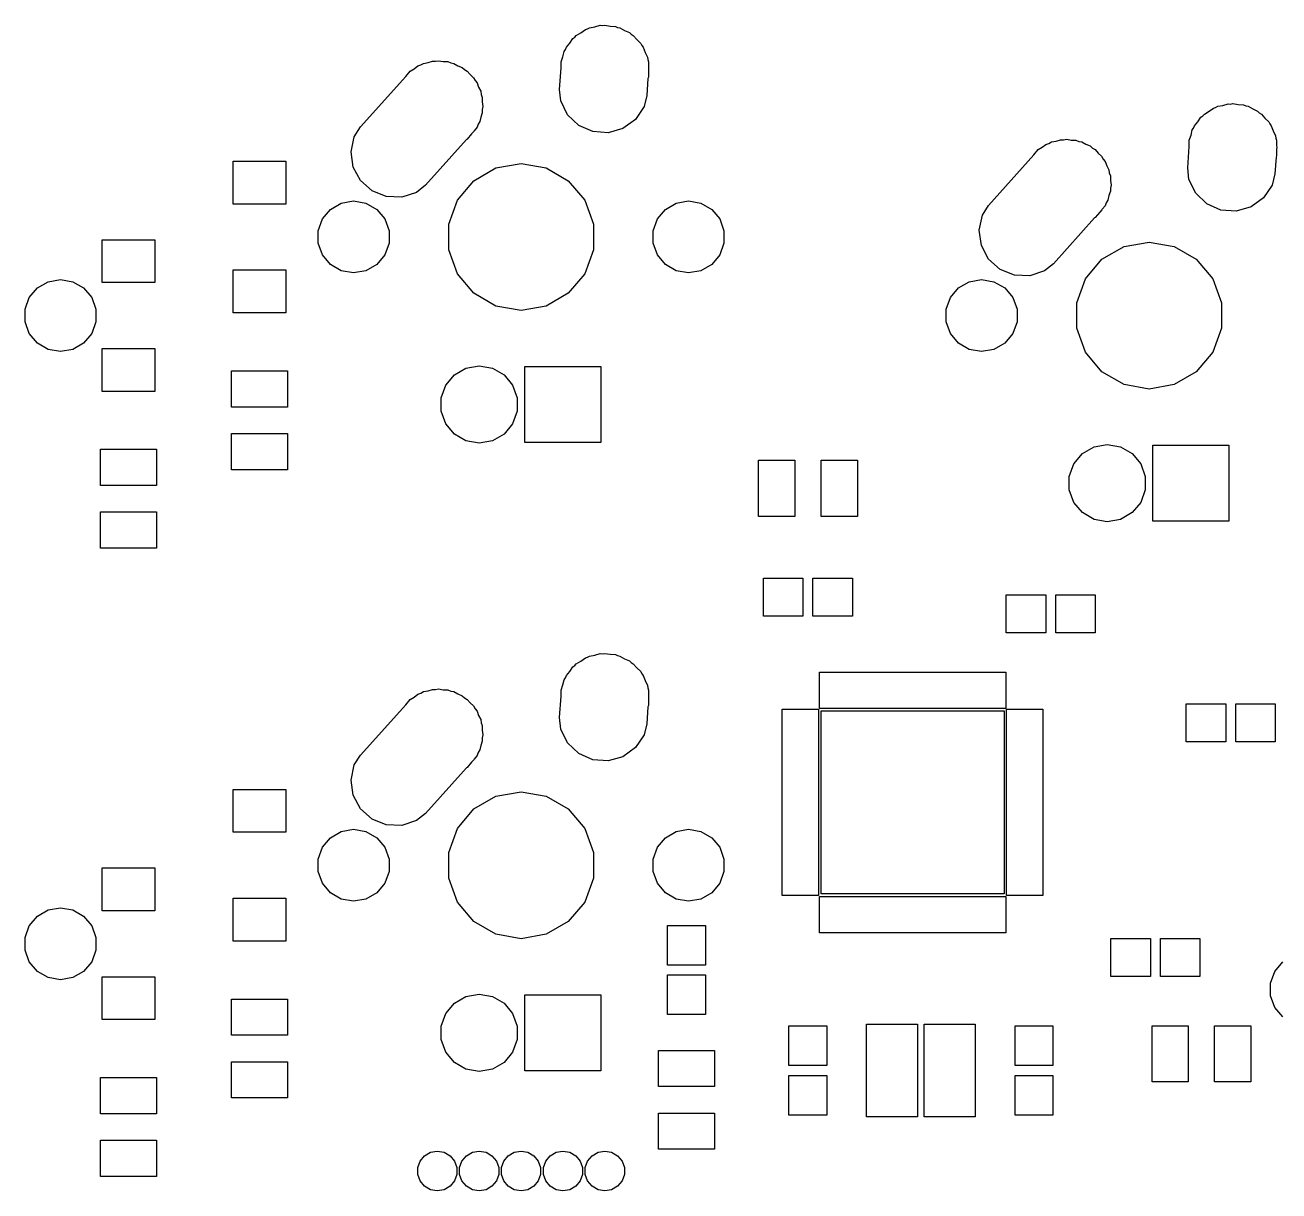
# Model space of a CAD drawing. Extents: x 31 to 333, y -143 to -29.
# Drawn here: x 100.84 to 138.87, y -124.17 to -88.82 of the extents above; entities that cross this region are included whole.
import ezdxf

# ---------------------------------------------------------------- set-up
doc = ezdxf.new("R2010")
doc.units = 0
doc.header["$MEASUREMENT"] = 0
doc.layers.add('BLACK', color=7, linetype='CONTINUOUS')

msp = doc.modelspace()

# ---------------------------------------------------------------- linework, layer by layer
at = {"layer": 'BLACK', "linetype": 'CONTINUOUS'}
for p, q in [((117.704, -89.0576), (117.837, -88.9613)), ((117.837, -88.9613), (117.905, -88.9415)), ((117.905, -88.9415), (117.967, -88.9057)), ((117.967, -88.9057), (118.128, -88.8773)), ((118.128, -88.8773), (118.286, -88.8321)), ((118.286, -88.8321), (118.357, -88.837)), ((118.357, -88.837), (118.427, -88.8246)), ((118.427, -88.8246), (118.589, -88.853)), ((118.589, -88.853), (118.752, -88.8642)), ((118.752, -88.8642), (118.817, -88.8933)), ((118.817, -88.8933), (118.888, -88.9057)), ((118.888, -88.9057), (119.029, -88.9875)), ((119.029, -88.9875), (119.179, -89.0539)), ((117.262, -89.4973), (117.367, -89.372)), ((117.367, -89.372), (117.459, -89.2363)), ((117.459, -89.2363), (117.517, -89.1942)), ((117.517, -89.1942), (117.563, -89.1393)), ((117.563, -89.1393), (117.704, -89.0576)), ((119.179, -89.0539), (119.23, -89.1035)), ((119.23, -89.1035), (119.292, -89.1393)), ((119.292, -89.1393), (119.397, -89.2646)), ((119.397, -89.2646), (119.515, -89.3781)), ((117.158, -89.7827), (117.198, -89.6239)), ((117.198, -89.6239), (117.238, -89.5645)), ((117.238, -89.5645), (117.262, -89.4973)), ((119.515, -89.3781), (119.547, -89.4424)), ((119.547, -89.4424), (119.593, -89.4973)), ((119.593, -89.4973), (119.649, -89.651)), ((119.649, -89.651), (119.72, -89.7979)), ((112.644, -90.1494), (112.754, -90.0631)), ((112.754, -90.0631), (112.845, -90.0335)), ((112.845, -90.0335), (112.927, -89.9857)), ((112.927, -89.9857), (113.065, -89.9614)), ((113.065, -89.9614), (113.198, -89.918)), ((113.198, -89.918), (113.293, -89.9211)), ((113.293, -89.9211), (113.387, -89.9046)), ((113.387, -89.9046), (113.525, -89.9288)), ((113.525, -89.9288), (113.665, -89.9335)), ((113.665, -89.9335), (113.754, -89.9691)), ((113.754, -89.9691), (113.848, -89.9857)), ((113.848, -89.9857), (113.969, -90.0556)), ((113.969, -90.0556), (114.098, -90.1078)), ((114.098, -90.1078), (114.17, -90.1716)), ((117.058, -90.7745), (117.102, -90.1244)), ((117.102, -89.9364), (117.158, -89.7827)), ((117.102, -90.1244), (117.102, -89.9364)), ((119.72, -89.7979), (119.728, -89.8691)), ((119.728, -89.8691), (119.752, -89.9364)), ((119.752, -89.9364), (119.752, -90.0999)), ((119.752, -90.0999), (119.757, -90.1455)), ((111.014, -91.9114), (112.387, -90.3815)), ((112.387, -90.3815), (112.523, -90.2193)), ((112.523, -90.2193), (112.644, -90.1494)), ((114.17, -90.1716), (114.252, -90.2193)), ((114.252, -90.2193), (114.342, -90.3264)), ((114.342, -90.3264), (114.446, -90.4198)), ((114.446, -90.4198), (114.491, -90.5041)), ((114.491, -90.5041), (114.553, -90.5773)), ((119.737, -90.4476), (119.701, -90.9568)), ((119.752, -90.4036), (119.737, -90.4476)), ((119.757, -90.1455), (119.752, -90.2156)), ((119.752, -90.2156), (119.752, -90.4036)), ((114.553, -90.5773), (114.601, -90.7087)), ((114.601, -90.7087), (114.666, -90.832)), ((114.666, -90.832), (114.68, -90.9266)), ((117.095, -91.1221), (117.058, -90.7745)), ((114.68, -90.9266), (114.712, -91.0164)), ((114.712, -91.0164), (114.712, -91.1562)), ((114.712, -91.1562), (114.732, -91.2946)), ((117.3, -91.5419), (117.095, -91.1221)), ((119.701, -90.9568), (119.617, -91.2961)), ((137.017, -91.2869), (137.178, -91.2585)), ((137.178, -91.2585), (137.336, -91.2133)), ((137.336, -91.2133), (137.407, -91.2182)), ((137.407, -91.2182), (137.477, -91.2058)), ((137.477, -91.2058), (137.639, -91.2342)), ((137.639, -91.2342), (137.802, -91.2455)), ((137.802, -91.2455), (137.867, -91.2745)), ((137.867, -91.2745), (137.938, -91.2869)), ((114.665, -91.615), (114.636, -91.7518)), ((114.712, -91.4836), (114.665, -91.615)), ((114.732, -91.2946), (114.712, -91.3881)), ((114.712, -91.3881), (114.712, -91.4836)), ((117.636, -91.8661), (117.3, -91.5419)), ((119.617, -91.2961), (119.356, -91.6837)), ((136.417, -91.7532), (136.509, -91.6176)), ((136.509, -91.6176), (136.567, -91.5754)), ((136.567, -91.5754), (136.613, -91.5206)), ((136.613, -91.5206), (136.754, -91.4388)), ((136.754, -91.4388), (136.887, -91.3425)), ((136.887, -91.3425), (136.955, -91.3227)), ((136.955, -91.3227), (137.017, -91.2869)), ((137.938, -91.2869), (138.079, -91.3687)), ((138.079, -91.3687), (138.229, -91.4351)), ((138.229, -91.4351), (138.28, -91.4848)), ((138.28, -91.4848), (138.342, -91.5206)), ((138.342, -91.5206), (138.447, -91.6459)), ((138.447, -91.6459), (138.565, -91.7594)), ((110.829, -92.2082), (111.014, -91.9114)), ((114.463, -92.0298), (114.451, -92.0486)), ((114.553, -91.9227), (114.463, -92.0298)), ((114.585, -91.833), (114.553, -91.9227)), ((114.636, -91.7518), (114.585, -91.833)), ((118.063, -92.0558), (117.636, -91.8661)), ((118.978, -91.9587), (118.529, -92.0879)), ((119.356, -91.6837), (118.978, -91.9587)), ((136.208, -92.1639), (136.248, -92.0052)), ((136.248, -92.0052), (136.288, -91.9458)), ((136.288, -91.9458), (136.312, -91.8785)), ((136.312, -91.8785), (136.417, -91.7532)), ((138.565, -91.7594), (138.597, -91.8237)), ((138.597, -91.8237), (138.643, -91.8785)), ((138.643, -91.8785), (138.699, -92.0322)), ((138.699, -92.0322), (138.77, -92.1792)), ((110.733, -92.6654), (110.829, -92.2082)), ((114.233, -92.292), (112.986, -93.6812)), ((114.252, -92.2807), (114.233, -92.292)), ((114.388, -92.1186), (114.252, -92.2807)), ((114.451, -92.0486), (114.388, -92.1186)), ((118.529, -92.0879), (118.063, -92.0558)), ((131.804, -92.4444), (131.895, -92.4147)), ((131.895, -92.4147), (131.977, -92.367)), ((131.977, -92.367), (132.115, -92.3427)), ((132.115, -92.3427), (132.248, -92.2992)), ((132.248, -92.2992), (132.343, -92.3024)), ((132.343, -92.3024), (132.438, -92.2858)), ((132.438, -92.2858), (132.575, -92.3101)), ((132.575, -92.3101), (132.715, -92.3147)), ((132.715, -92.3147), (132.804, -92.3504)), ((132.804, -92.3504), (132.898, -92.367)), ((132.898, -92.367), (133.019, -92.4369)), ((136.153, -92.3176), (136.208, -92.1639)), ((136.153, -92.5056), (136.153, -92.3176)), ((138.77, -92.1792), (138.778, -92.2503)), ((138.778, -92.2503), (138.802, -92.3176)), ((138.802, -92.3176), (138.802, -92.4812)), ((110.799, -93.128), (110.733, -92.6654)), ((130.064, -94.2926), (131.437, -92.7627)), ((131.437, -92.7627), (131.573, -92.6006)), ((131.573, -92.6006), (131.694, -92.5307)), ((131.694, -92.5307), (131.804, -92.4444)), ((133.019, -92.4369), (133.148, -92.489)), ((133.148, -92.489), (133.22, -92.5528)), ((133.22, -92.5528), (133.302, -92.6006)), ((133.302, -92.6006), (133.392, -92.7077)), ((133.392, -92.7077), (133.496, -92.8011)), ((136.108, -93.1557), (136.153, -92.5056)), ((138.802, -92.7849), (138.787, -92.8288)), ((138.802, -92.4812), (138.807, -92.5268)), ((138.807, -92.5268), (138.802, -92.5969)), ((138.802, -92.5969), (138.802, -92.7849)), ((107.15, -94.25), (107.15, -92.95)), ((107.15, -92.95), (108.75, -92.95)), ((108.75, -92.95), (108.75, -94.25)), ((111.019, -93.5402), (110.799, -93.128)), ((114.456, -93.5434), (115.126, -93.1566)), ((115.126, -93.1566), (115.887, -93.0223)), ((115.887, -93.0223), (116.649, -93.1566)), ((116.649, -93.1566), (117.319, -93.5434)), ((133.496, -92.8011), (133.541, -92.8854)), ((133.541, -92.8854), (133.603, -92.9585)), ((133.603, -92.9585), (133.651, -93.0899)), ((133.651, -93.0899), (133.716, -93.2133)), ((136.145, -93.5033), (136.108, -93.1557)), ((138.787, -92.8288), (138.751, -93.3381)), ((111.367, -93.8522), (111.019, -93.5402)), ((113.958, -94.1361), (114.456, -93.5434)), ((117.319, -93.5434), (117.817, -94.1361)), ((133.716, -93.2133), (133.73, -93.3078)), ((133.73, -93.3078), (133.762, -93.3976)), ((133.762, -93.3976), (133.762, -93.5374)), ((133.762, -93.5374), (133.782, -93.6759)), ((136.35, -93.9231), (136.145, -93.5033)), ((138.751, -93.3381), (138.667, -93.6773)), ((111.8, -94.0265), (111.367, -93.8522)), ((112.711, -93.8969), (112.267, -94.042)), ((112.986, -93.6812), (112.711, -93.8969)), ((133.762, -93.8649), (133.715, -93.9963)), ((133.782, -93.6759), (133.762, -93.7694)), ((133.762, -93.7694), (133.762, -93.8649)), ((136.686, -94.2474), (136.35, -93.9231)), ((138.667, -93.6773), (138.406, -94.0649)), ((108.75, -94.25), (107.15, -94.25)), ((110.106, -94.4138), (110.434, -94.2242)), ((110.434, -94.2242), (110.807, -94.1584)), ((110.807, -94.1584), (111.181, -94.2242)), ((111.181, -94.2242), (111.509, -94.4138)), ((112.267, -94.042), (111.8, -94.0265)), ((113.694, -94.8632), (113.958, -94.1361)), ((117.817, -94.1361), (118.081, -94.8632)), ((120.266, -94.4138), (120.594, -94.2242)), ((120.594, -94.2242), (120.968, -94.1584)), ((120.968, -94.1584), (121.341, -94.2242)), ((121.341, -94.2242), (121.669, -94.4138)), ((129.879, -94.5894), (130.064, -94.2926)), ((133.603, -94.304), (133.513, -94.4111)), ((133.635, -94.2142), (133.603, -94.304)), ((133.686, -94.1331), (133.635, -94.2142)), ((133.715, -93.9963), (133.686, -94.1331)), ((137.113, -94.437), (136.686, -94.2474)), ((138.406, -94.0649), (138.028, -94.34)), ((109.862, -94.7042), (110.106, -94.4138)), ((111.509, -94.4138), (111.753, -94.7042)), ((120.022, -94.7042), (120.266, -94.4138)), ((121.669, -94.4138), (121.913, -94.7042)), ((129.783, -95.0466), (129.879, -94.5894)), ((133.283, -94.6732), (132.036, -96.0624)), ((133.302, -94.6619), (133.283, -94.6732)), ((133.438, -94.4998), (133.302, -94.6619)), ((133.501, -94.4299), (133.438, -94.4998)), ((133.513, -94.4111), (133.501, -94.4299)), ((137.579, -94.4692), (137.113, -94.437)), ((138.028, -94.34), (137.579, -94.4692)), ((109.733, -95.0604), (109.862, -94.7042)), ((109.733, -95.4396), (109.733, -95.0604)), ((111.753, -94.7042), (111.882, -95.0604)), ((111.882, -95.0604), (111.882, -95.4396)), ((113.694, -95.6368), (113.694, -94.8632)), ((118.081, -94.8632), (118.081, -95.6368)), ((119.892, -95.0604), (120.022, -94.7042)), ((119.892, -95.4396), (119.892, -95.0604)), ((121.913, -94.7042), (122.042, -95.0604)), ((122.042, -95.0604), (122.042, -95.4396)), ((129.849, -95.5092), (129.783, -95.0466)), ((103.181, -96.6312), (103.181, -95.3312)), ((103.181, -95.3312), (104.781, -95.3312)), ((104.781, -95.3312), (104.781, -96.6312)), ((109.862, -95.7958), (109.733, -95.4396)), ((111.882, -95.4396), (111.753, -95.7958)), ((120.022, -95.7958), (119.892, -95.4396)), ((122.042, -95.4396), (121.913, -95.7958)), ((134.176, -95.5379), (134.938, -95.4035)), ((134.938, -95.4035), (135.699, -95.5379)), ((110.106, -96.0862), (109.862, -95.7958)), ((111.753, -95.7958), (111.509, -96.0862)), ((113.958, -96.3639), (113.694, -95.6368)), ((118.081, -95.6368), (117.817, -96.3639)), ((120.266, -96.0862), (120.022, -95.7958)), ((121.913, -95.7958), (121.669, -96.0862)), ((130.069, -95.9214), (129.849, -95.5092)), ((133.506, -95.9247), (134.176, -95.5379)), ((135.699, -95.5379), (136.369, -95.9247)), ((110.434, -96.2758), (110.106, -96.0862)), ((111.509, -96.0862), (111.181, -96.2758)), ((120.594, -96.2758), (120.266, -96.0862)), ((121.669, -96.0862), (121.341, -96.2758)), ((130.417, -96.2335), (130.069, -95.9214)), ((132.036, -96.0624), (131.761, -96.2781)), ((133.008, -96.5174), (133.506, -95.9247)), ((136.369, -95.9247), (136.867, -96.5174)), ((101.544, -96.6055), (101.917, -96.5397)), ((101.917, -96.5397), (102.291, -96.6055)), ((107.15, -97.55), (107.15, -96.25)), ((107.15, -96.25), (108.75, -96.25)), ((108.75, -96.25), (108.75, -97.55)), ((110.807, -96.3416), (110.434, -96.2758)), ((111.181, -96.2758), (110.807, -96.3416)), ((114.456, -96.9566), (113.958, -96.3639)), ((117.817, -96.3639), (117.319, -96.9566)), ((120.968, -96.3416), (120.594, -96.2758)), ((121.341, -96.2758), (120.968, -96.3416)), ((129.484, -96.6055), (129.857, -96.5397)), ((129.857, -96.5397), (130.231, -96.6055)), ((130.85, -96.4078), (130.417, -96.2335)), ((131.317, -96.4233), (130.85, -96.4078)), ((131.761, -96.2781), (131.317, -96.4233)), ((132.744, -97.2444), (133.008, -96.5174)), ((136.867, -96.5174), (137.131, -97.2444)), ((100.972, -97.0855), (101.216, -96.795)), ((101.216, -96.795), (101.544, -96.6055)), ((102.291, -96.6055), (102.619, -96.795)), ((102.619, -96.795), (102.863, -97.0855)), ((104.781, -96.6312), (103.181, -96.6312)), ((115.126, -97.3434), (114.456, -96.9566)), ((117.319, -96.9566), (116.649, -97.3434)), ((128.912, -97.0855), (129.156, -96.795)), ((129.156, -96.795), (129.484, -96.6055)), ((130.231, -96.6055), (130.559, -96.795)), ((130.559, -96.795), (130.803, -97.0855)), ((100.843, -97.4417), (100.972, -97.0855)), ((102.863, -97.0855), (102.992, -97.4417)), ((115.887, -97.4777), (115.126, -97.3434)), ((116.649, -97.3434), (115.887, -97.4777)), ((128.782, -97.4417), (128.912, -97.0855)), ((130.803, -97.0855), (130.933, -97.4417)), ((132.744, -98.0181), (132.744, -97.2444)), ((137.131, -97.2444), (137.131, -98.0181)), ((100.843, -97.8208), (100.843, -97.4417)), ((102.992, -97.4417), (102.992, -97.8208)), ((108.75, -97.55), (107.15, -97.55)), ((128.782, -97.8208), (128.782, -97.4417)), ((130.933, -97.4417), (130.933, -97.8208)), ((100.972, -98.177), (100.843, -97.8208)), ((102.992, -97.8208), (102.863, -98.177)), ((128.912, -98.177), (128.782, -97.8208)), ((130.933, -97.8208), (130.803, -98.177)), ((133.008, -98.7451), (132.744, -98.0181)), ((137.131, -98.0181), (136.867, -98.7451)), ((101.216, -98.4675), (100.972, -98.177)), ((101.544, -98.657), (101.216, -98.4675)), ((102.619, -98.4675), (102.291, -98.657)), ((102.863, -98.177), (102.619, -98.4675)), ((129.156, -98.4675), (128.912, -98.177)), ((129.484, -98.657), (129.156, -98.4675)), ((130.559, -98.4675), (130.231, -98.657)), ((130.803, -98.177), (130.559, -98.4675)), ((101.917, -98.7228), (101.544, -98.657)), ((102.291, -98.657), (101.917, -98.7228)), ((103.181, -99.9312), (103.181, -98.6312)), ((103.181, -98.6312), (104.781, -98.6312)), ((104.781, -98.6312), (104.781, -99.9312)), ((129.857, -98.7228), (129.484, -98.657)), ((130.231, -98.657), (129.857, -98.7228)), ((133.506, -99.3378), (133.008, -98.7451)), ((136.867, -98.7451), (136.369, -99.3378)), ((113.865, -99.4335), (114.217, -99.2303)), ((114.217, -99.2303), (114.617, -99.1597)), ((114.617, -99.1597), (115.018, -99.2303)), ((115.018, -99.2303), (115.37, -99.4335)), ((116.005, -101.483), (116.005, -99.1775)), ((116.005, -99.1775), (118.31, -99.1775)), ((118.31, -99.1775), (118.31, -101.483)), ((107.1, -100.406), (107.1, -99.3062)), ((107.1, -99.3062), (108.8, -99.3062)), ((108.8, -99.3062), (108.8, -100.406)), ((113.604, -99.7449), (113.865, -99.4335)), ((115.37, -99.4335), (115.631, -99.7449)), ((134.176, -99.7246), (133.506, -99.3378)), ((136.369, -99.3378), (135.699, -99.7246)), ((104.781, -99.9312), (103.181, -99.9312)), ((113.465, -100.127), (113.604, -99.7449)), ((115.631, -99.7449), (115.77, -100.127)), ((134.938, -99.859), (134.176, -99.7246)), ((135.699, -99.7246), (134.938, -99.859)), ((113.465, -100.533), (113.465, -100.127)), ((115.77, -100.127), (115.77, -100.533)), ((108.8, -100.406), (107.1, -100.406)), ((113.604, -100.915), (113.465, -100.533)), ((115.77, -100.533), (115.631, -100.915)), ((113.865, -101.226), (113.604, -100.915)), ((115.631, -100.915), (115.37, -101.226)), ((107.1, -102.306), (107.1, -101.206)), ((107.1, -101.206), (108.8, -101.206)), ((108.8, -101.206), (108.8, -102.306)), ((114.217, -101.43), (113.865, -101.226)), ((114.617, -101.5), (114.217, -101.43)), ((115.018, -101.43), (114.617, -101.5)), ((115.37, -101.226), (115.018, -101.43)), ((118.31, -101.483), (116.005, -101.483)), ((133.267, -101.612), (133.667, -101.541)), ((133.667, -101.541), (134.068, -101.612)), ((103.131, -102.787), (103.131, -101.688)), ((103.131, -101.688), (104.831, -101.688)), ((104.831, -101.688), (104.831, -102.787)), ((132.654, -102.126), (132.915, -101.815)), ((132.915, -101.815), (133.267, -101.612)), ((134.068, -101.612), (134.42, -101.815)), ((134.42, -101.815), (134.681, -102.126)), ((135.055, -103.864), (135.055, -101.559)), ((135.055, -101.559), (137.36, -101.559)), ((137.36, -101.559), (137.36, -103.864)), ((123.087, -103.72), (123.087, -102.02)), ((123.087, -102.02), (124.187, -102.02)), ((124.187, -102.02), (124.187, -103.72)), ((124.987, -103.72), (124.987, -102.02)), ((124.987, -102.02), (126.087, -102.02)), ((126.087, -102.02), (126.087, -103.72)), ((132.515, -102.508), (132.654, -102.126)), ((134.681, -102.126), (134.82, -102.508)), ((108.8, -102.306), (107.1, -102.306)), ((132.515, -102.914), (132.515, -102.508)), ((134.82, -102.508), (134.82, -102.914)), ((104.831, -102.787), (103.131, -102.787)), ((132.654, -103.296), (132.515, -102.914)), ((134.82, -102.914), (134.681, -103.296)), ((132.915, -103.608), (132.654, -103.296)), ((134.681, -103.296), (134.42, -103.608)), ((103.131, -104.688), (103.131, -103.587)), ((103.131, -103.587), (104.831, -103.587)), ((104.831, -103.587), (104.831, -104.688)), ((124.187, -103.72), (123.087, -103.72)), ((126.087, -103.72), (124.987, -103.72)), ((133.267, -103.811), (132.915, -103.608)), ((133.667, -103.882), (133.267, -103.811)), ((134.068, -103.811), (133.667, -103.882)), ((134.42, -103.608), (134.068, -103.811)), ((137.36, -103.864), (135.055, -103.864)), ((104.831, -104.688), (103.131, -104.688)), ((123.237, -106.747), (123.237, -105.597)), ((123.237, -105.597), (124.437, -105.597)), ((124.437, -105.597), (124.437, -106.747)), ((124.737, -106.747), (124.737, -105.597)), ((124.737, -105.597), (125.937, -105.597)), ((125.937, -105.597), (125.937, -106.747)), ((130.603, -107.255), (130.603, -106.105)), ((130.603, -106.105), (131.803, -106.105)), ((131.803, -106.105), (131.803, -107.255)), ((132.103, -107.255), (132.103, -106.105)), ((132.103, -106.105), (133.303, -106.105)), ((133.303, -106.105), (133.303, -107.255)), ((124.437, -106.747), (123.237, -106.747)), ((125.937, -106.747), (124.737, -106.747)), ((131.803, -107.255), (130.603, -107.255)), ((133.303, -107.255), (132.103, -107.255)), ((117.837, -108.011), (117.905, -107.991)), ((117.905, -107.991), (117.967, -107.956)), ((117.967, -107.956), (118.128, -107.927)), ((118.128, -107.927), (118.286, -107.882)), ((118.286, -107.882), (118.357, -107.887)), ((118.357, -107.887), (118.427, -107.875)), ((118.427, -107.875), (118.589, -107.903)), ((118.589, -107.903), (118.752, -107.914)), ((118.752, -107.914), (118.817, -107.943)), ((118.817, -107.943), (118.888, -107.956)), ((118.888, -107.956), (119.029, -108.037)), ((117.367, -108.422), (117.459, -108.286)), ((117.459, -108.286), (117.517, -108.244)), ((117.517, -108.244), (117.563, -108.189)), ((117.563, -108.189), (117.704, -108.108)), ((117.704, -108.108), (117.837, -108.011)), ((119.029, -108.037), (119.179, -108.104)), ((119.179, -108.104), (119.23, -108.154)), ((119.23, -108.154), (119.292, -108.189)), ((119.292, -108.189), (119.397, -108.315)), ((119.397, -108.315), (119.515, -108.428)), ((117.158, -108.833), (117.198, -108.674)), ((117.198, -108.674), (117.238, -108.615)), ((117.238, -108.615), (117.262, -108.547)), ((117.262, -108.547), (117.367, -108.422)), ((119.515, -108.428), (119.547, -108.492)), ((119.547, -108.492), (119.593, -108.547)), ((119.593, -108.547), (119.649, -108.701)), ((119.649, -108.701), (119.72, -108.848)), ((124.937, -108.445), (130.587, -108.445)), ((124.937, -109.545), (124.937, -108.445)), ((130.587, -108.445), (130.587, -109.545)), ((112.644, -109.199), (112.754, -109.113)), ((112.754, -109.113), (112.845, -109.083)), ((112.845, -109.083), (112.927, -109.036)), ((112.927, -109.036), (113.065, -109.011)), ((113.065, -109.011), (113.198, -108.968)), ((113.198, -108.968), (113.293, -108.971)), ((113.293, -108.971), (113.387, -108.955)), ((113.387, -108.955), (113.525, -108.979)), ((113.525, -108.979), (113.665, -108.983)), ((113.665, -108.983), (113.754, -109.019)), ((113.754, -109.019), (113.848, -109.036)), ((113.848, -109.036), (113.969, -109.106)), ((113.969, -109.106), (114.098, -109.158)), ((117.102, -108.986), (117.158, -108.833)), ((117.102, -109.174), (117.102, -108.986)), ((119.72, -108.848), (119.728, -108.919)), ((119.728, -108.919), (119.752, -108.986)), ((119.752, -108.986), (119.752, -109.15)), ((119.752, -109.15), (119.757, -109.196)), ((111.014, -110.961), (112.387, -109.431)), ((112.387, -109.431), (112.523, -109.269)), ((112.523, -109.269), (112.644, -109.199)), ((114.098, -109.158), (114.17, -109.222)), ((114.17, -109.222), (114.252, -109.269)), ((114.252, -109.269), (114.342, -109.376)), ((114.342, -109.376), (114.446, -109.47)), ((114.446, -109.47), (114.491, -109.554)), ((117.058, -109.824), (117.102, -109.174)), ((119.737, -109.498), (119.701, -110.007)), ((119.752, -109.454), (119.737, -109.498)), ((119.757, -109.196), (119.752, -109.266)), ((119.752, -109.266), (119.752, -109.454)), ((136.064, -110.557), (136.064, -109.407)), ((136.064, -109.407), (137.264, -109.407)), ((137.264, -109.407), (137.264, -110.557)), ((137.564, -110.557), (137.564, -109.407)), ((137.564, -109.407), (138.764, -109.407)), ((138.764, -109.407), (138.764, -110.557)), ((114.491, -109.554), (114.553, -109.627)), ((114.553, -109.627), (114.601, -109.759)), ((114.601, -109.759), (114.666, -109.882)), ((114.666, -109.882), (114.68, -109.977)), ((117.095, -110.172), (117.058, -109.824)), ((123.812, -115.22), (123.812, -109.57)), ((123.812, -109.57), (124.912, -109.57)), ((124.912, -109.57), (124.912, -115.22)), ((130.587, -109.545), (124.937, -109.545)), ((124.987, -115.17), (124.987, -109.62)), ((124.987, -109.62), (130.537, -109.62)), ((130.537, -109.62), (130.537, -115.17)), ((130.612, -115.22), (130.612, -109.57)), ((130.612, -109.57), (131.712, -109.57)), ((131.712, -109.57), (131.712, -115.22)), ((114.68, -109.977), (114.712, -110.066)), ((114.712, -110.066), (114.712, -110.206)), ((114.712, -110.206), (114.732, -110.345)), ((117.3, -110.592), (117.095, -110.172)), ((119.701, -110.007), (119.617, -110.346)), ((114.665, -110.665), (114.636, -110.802)), ((114.712, -110.534), (114.665, -110.665)), ((114.732, -110.345), (114.712, -110.438)), ((114.712, -110.438), (114.712, -110.534)), ((117.636, -110.916), (117.3, -110.592)), ((119.617, -110.346), (119.356, -110.734)), ((137.264, -110.557), (136.064, -110.557)), ((138.764, -110.557), (137.564, -110.557)), ((110.829, -111.258), (111.014, -110.961)), ((114.553, -110.973), (114.463, -111.08)), ((114.585, -110.883), (114.553, -110.973)), ((114.636, -110.802), (114.585, -110.883)), ((118.063, -111.106), (117.636, -110.916)), ((118.978, -111.009), (118.529, -111.138)), ((119.356, -110.734), (118.978, -111.009)), ((110.733, -111.715), (110.829, -111.258)), ((114.233, -111.342), (112.986, -112.731)), ((114.252, -111.331), (114.233, -111.342)), ((114.388, -111.169), (114.252, -111.331)), ((114.451, -111.099), (114.388, -111.169)), ((114.463, -111.08), (114.451, -111.099)), ((118.529, -111.138), (118.063, -111.106)), ((110.799, -112.178), (110.733, -111.715)), ((107.15, -113.3), (107.15, -112)), ((107.15, -112), (108.75, -112)), ((108.75, -112), (108.75, -113.3)), ((111.019, -112.59), (110.799, -112.178)), ((115.126, -112.207), (115.887, -112.072)), ((115.887, -112.072), (116.649, -112.207)), ((114.456, -112.593), (115.126, -112.207)), ((116.649, -112.207), (117.319, -112.593)), ((111.367, -112.902), (111.019, -112.59)), ((111.8, -113.077), (111.367, -112.902)), ((112.711, -112.947), (112.267, -113.092)), ((112.986, -112.731), (112.711, -112.947)), ((113.958, -113.186), (114.456, -112.593)), ((117.319, -112.593), (117.817, -113.186)), ((108.75, -113.3), (107.15, -113.3)), ((110.106, -113.464), (110.434, -113.274)), ((110.434, -113.274), (110.807, -113.208)), ((110.807, -113.208), (111.181, -113.274)), ((111.181, -113.274), (111.509, -113.464)), ((112.267, -113.092), (111.8, -113.077)), ((113.694, -113.913), (113.958, -113.186)), ((117.817, -113.186), (118.081, -113.913)), ((120.266, -113.464), (120.594, -113.274)), ((120.594, -113.274), (120.968, -113.208)), ((120.968, -113.208), (121.341, -113.274)), ((121.341, -113.274), (121.669, -113.464)), ((109.862, -113.754), (110.106, -113.464)), ((111.509, -113.464), (111.753, -113.754)), ((120.022, -113.754), (120.266, -113.464)), ((121.669, -113.464), (121.913, -113.754)), ((109.733, -114.11), (109.862, -113.754)), ((111.753, -113.754), (111.882, -114.11)), ((113.694, -114.687), (113.694, -113.913)), ((118.081, -113.913), (118.081, -114.687)), ((119.892, -114.11), (120.022, -113.754)), ((121.913, -113.754), (122.042, -114.11)), ((103.181, -115.681), (103.181, -114.381)), ((103.181, -114.381), (104.781, -114.381)), ((104.781, -114.381), (104.781, -115.681)), ((109.733, -114.49), (109.733, -114.11)), ((111.882, -114.11), (111.882, -114.49)), ((119.892, -114.49), (119.892, -114.11)), ((122.042, -114.11), (122.042, -114.49)), ((109.862, -114.846), (109.733, -114.49)), ((110.106, -115.136), (109.862, -114.846)), ((111.753, -114.846), (111.509, -115.136)), ((111.882, -114.49), (111.753, -114.846)), ((113.958, -115.414), (113.694, -114.687)), ((118.081, -114.687), (117.817, -115.414)), ((120.022, -114.846), (119.892, -114.49)), ((120.266, -115.136), (120.022, -114.846)), ((121.913, -114.846), (121.669, -115.136)), ((122.042, -114.49), (121.913, -114.846)), ((110.434, -115.326), (110.106, -115.136)), ((111.509, -115.136), (111.181, -115.326)), ((120.594, -115.326), (120.266, -115.136)), ((121.669, -115.136), (121.341, -115.326)), ((124.912, -115.22), (123.812, -115.22)), ((130.537, -115.17), (124.987, -115.17)), ((131.712, -115.22), (130.612, -115.22)), ((101.544, -115.655), (101.917, -115.59)), ((101.917, -115.59), (102.291, -115.655)), ((107.15, -116.6), (107.15, -115.3)), ((107.15, -115.3), (108.75, -115.3)), ((108.75, -115.3), (108.75, -116.6)), ((110.807, -115.392), (110.434, -115.326)), ((111.181, -115.326), (110.807, -115.392)), ((114.456, -116.007), (113.958, -115.414)), ((117.817, -115.414), (117.319, -116.007)), ((120.968, -115.392), (120.594, -115.326)), ((121.341, -115.326), (120.968, -115.392)), ((124.937, -115.245), (130.587, -115.245)), ((124.937, -116.345), (124.937, -115.245)), ((130.587, -115.245), (130.587, -116.345)), ((100.972, -116.135), (101.216, -115.845)), ((101.216, -115.845), (101.544, -115.655)), ((102.291, -115.655), (102.619, -115.845)), ((102.619, -115.845), (102.863, -116.135)), ((104.781, -115.681), (103.181, -115.681)), ((100.843, -116.492), (100.972, -116.135)), ((102.863, -116.135), (102.992, -116.492)), ((115.126, -116.393), (114.456, -116.007)), ((117.319, -116.007), (116.649, -116.393)), ((120.329, -117.325), (120.329, -116.125)), ((120.329, -116.125), (121.479, -116.125)), ((121.479, -116.125), (121.479, -117.325)), ((130.587, -116.345), (124.937, -116.345)), ((100.843, -116.871), (100.843, -116.492)), ((102.992, -116.492), (102.992, -116.871)), ((108.75, -116.6), (107.15, -116.6)), ((115.887, -116.528), (115.126, -116.393)), ((116.649, -116.393), (115.887, -116.528)), ((133.778, -117.669), (133.778, -116.519)), ((133.778, -116.519), (134.978, -116.519)), ((134.978, -116.519), (134.978, -117.669)), ((135.278, -117.669), (135.278, -116.519)), ((135.278, -116.519), (136.478, -116.519)), ((136.478, -116.519), (136.478, -117.669)), ((100.972, -117.227), (100.843, -116.871)), ((102.992, -116.871), (102.863, -117.227)), ((101.216, -117.517), (100.972, -117.227)), ((101.544, -117.707), (101.216, -117.517)), ((102.619, -117.517), (102.291, -117.707)), ((102.863, -117.227), (102.619, -117.517)), ((121.479, -117.325), (120.329, -117.325)), ((138.749, -117.518), (138.993, -117.228)), ((101.917, -117.773), (101.544, -117.707)), ((102.291, -117.707), (101.917, -117.773)), ((103.181, -118.981), (103.181, -117.681)), ((103.181, -117.681), (104.781, -117.681)), ((104.781, -117.681), (104.781, -118.981)), ((120.329, -118.825), (120.329, -117.625)), ((120.329, -117.625), (121.479, -117.625)), ((121.479, -117.625), (121.479, -118.825)), ((134.978, -117.669), (133.778, -117.669)), ((136.478, -117.669), (135.278, -117.669)), ((138.62, -117.875), (138.749, -117.518)), ((138.62, -118.254), (138.62, -117.875)), ((114.217, -118.28), (114.617, -118.21)), ((114.617, -118.21), (115.018, -118.28)), ((116.005, -120.532), (116.005, -118.227)), ((116.005, -118.227), (118.31, -118.227)), ((118.31, -118.227), (118.31, -120.532)), ((138.749, -118.61), (138.62, -118.254)), ((107.1, -119.456), (107.1, -118.356)), ((107.1, -118.356), (108.8, -118.356)), ((108.8, -118.356), (108.8, -119.456)), ((113.604, -118.795), (113.865, -118.484)), ((113.865, -118.484), (114.217, -118.28)), ((115.018, -118.28), (115.37, -118.484)), ((115.37, -118.484), (115.631, -118.795)), ((138.993, -118.9), (138.749, -118.61)), ((104.781, -118.981), (103.181, -118.981)), ((113.465, -119.177), (113.604, -118.795)), ((115.631, -118.795), (115.77, -119.177)), ((121.479, -118.825), (120.329, -118.825)), ((113.465, -119.583), (113.465, -119.177)), ((115.77, -119.177), (115.77, -119.583)), ((124.012, -120.373), (124.012, -119.173)), ((124.012, -119.173), (125.162, -119.173)), ((125.162, -119.173), (125.162, -120.373)), ((126.366, -121.923), (126.366, -119.123)), ((126.366, -119.123), (127.916, -119.123)), ((127.916, -119.123), (127.916, -121.923)), ((128.116, -121.923), (128.116, -119.123)), ((128.116, -119.123), (129.666, -119.123)), ((129.666, -119.123), (129.666, -121.923)), ((130.87, -120.373), (130.87, -119.173)), ((130.87, -119.173), (132.02, -119.173)), ((132.02, -119.173), (132.02, -120.373)), ((135.025, -120.865), (135.025, -119.165)), ((135.025, -119.165), (136.125, -119.165)), ((136.125, -119.165), (136.125, -120.865)), ((136.925, -120.865), (136.925, -119.165)), ((136.925, -119.165), (138.025, -119.165)), ((138.025, -119.165), (138.025, -120.865)), ((108.8, -119.456), (107.1, -119.456)), ((113.604, -119.965), (113.465, -119.583)), ((115.77, -119.583), (115.631, -119.965)), ((113.865, -120.276), (113.604, -119.965)), ((115.631, -119.965), (115.37, -120.276)), ((120.054, -121.012), (120.054, -119.912)), ((120.054, -119.912), (121.754, -119.912)), ((121.754, -119.912), (121.754, -121.012)), ((107.1, -121.356), (107.1, -120.256)), ((107.1, -120.256), (108.8, -120.256)), ((108.8, -120.256), (108.8, -121.356)), ((114.217, -120.48), (113.865, -120.276)), ((114.617, -120.55), (114.217, -120.48)), ((115.018, -120.48), (114.617, -120.55)), ((115.37, -120.276), (115.018, -120.48)), ((118.31, -120.532), (116.005, -120.532)), ((125.162, -120.373), (124.012, -120.373)), ((132.02, -120.373), (130.87, -120.373)), ((103.131, -121.837), (103.131, -120.737)), ((103.131, -120.737), (104.831, -120.737)), ((104.831, -120.737), (104.831, -121.837)), ((124.012, -121.873), (124.012, -120.673)), ((124.012, -120.673), (125.162, -120.673)), ((125.162, -120.673), (125.162, -121.873)), ((130.87, -121.873), (130.87, -120.673)), ((130.87, -120.673), (132.02, -120.673)), ((132.02, -120.673), (132.02, -121.873)), ((136.125, -120.865), (135.025, -120.865)), ((138.025, -120.865), (136.925, -120.865)), ((121.754, -121.012), (120.054, -121.012)), ((108.8, -121.356), (107.1, -121.356)), ((104.831, -121.837), (103.131, -121.837)), ((120.054, -122.912), (120.054, -121.812)), ((120.054, -121.812), (121.754, -121.812)), ((121.754, -121.812), (121.754, -122.912)), ((125.162, -121.873), (124.012, -121.873)), ((127.916, -121.923), (126.366, -121.923)), ((129.666, -121.923), (128.116, -121.923)), ((132.02, -121.873), (130.87, -121.873)), ((103.131, -123.737), (103.131, -122.637)), ((103.131, -122.637), (104.831, -122.637)), ((104.831, -122.637), (104.831, -123.737)), ((112.825, -123.27), (112.96, -123.109)), ((112.96, -123.109), (113.141, -123.004)), ((113.141, -123.004), (113.347, -122.968)), ((113.347, -122.968), (113.554, -123.004)), ((113.554, -123.004), (113.735, -123.109)), ((113.735, -123.109), (113.87, -123.27)), ((114.095, -123.27), (114.23, -123.109)), ((114.23, -123.109), (114.411, -123.004)), ((114.411, -123.004), (114.617, -122.968)), ((114.617, -122.968), (114.824, -123.004)), ((114.824, -123.004), (115.005, -123.109)), ((115.005, -123.109), (115.14, -123.27)), ((115.365, -123.27), (115.5, -123.109)), ((115.5, -123.109), (115.681, -123.004)), ((115.681, -123.004), (115.887, -122.968)), ((115.887, -122.968), (116.094, -123.004)), ((116.094, -123.004), (116.275, -123.109)), ((116.275, -123.109), (116.41, -123.27)), ((116.635, -123.27), (116.77, -123.109)), ((116.77, -123.109), (116.951, -123.004)), ((116.951, -123.004), (117.157, -122.968)), ((117.157, -122.968), (117.364, -123.004)), ((117.364, -123.004), (117.545, -123.109)), ((117.545, -123.109), (117.68, -123.27)), ((117.905, -123.27), (118.04, -123.109)), ((118.04, -123.109), (118.221, -123.004)), ((118.221, -123.004), (118.427, -122.968)), ((118.427, -122.968), (118.634, -123.004)), ((118.634, -123.004), (118.815, -123.109)), ((118.815, -123.109), (118.95, -123.27)), ((121.754, -122.912), (120.054, -122.912)), ((112.754, -123.466), (112.825, -123.27)), ((112.754, -123.676), (112.754, -123.466)), ((113.87, -123.27), (113.941, -123.466)), ((113.941, -123.466), (113.941, -123.676)), ((114.024, -123.466), (114.095, -123.27)), ((114.024, -123.676), (114.024, -123.466)), ((115.14, -123.27), (115.211, -123.466)), ((115.211, -123.466), (115.211, -123.676)), ((115.294, -123.466), (115.365, -123.27)), ((115.294, -123.676), (115.294, -123.466)), ((116.41, -123.27), (116.481, -123.466)), ((116.481, -123.466), (116.481, -123.676)), ((116.564, -123.466), (116.635, -123.27)), ((116.564, -123.676), (116.564, -123.466)), ((117.68, -123.27), (117.751, -123.466)), ((117.751, -123.466), (117.751, -123.676)), ((117.834, -123.466), (117.905, -123.27)), ((117.834, -123.676), (117.834, -123.466)), ((118.95, -123.27), (119.021, -123.466)), ((119.021, -123.466), (119.021, -123.676)), ((104.831, -123.737), (103.131, -123.737)), ((112.825, -123.872), (112.754, -123.676)), ((112.96, -124.033), (112.825, -123.872)), ((113.87, -123.872), (113.735, -124.033)), ((113.941, -123.676), (113.87, -123.872)), ((114.095, -123.872), (114.024, -123.676)), ((114.23, -124.033), (114.095, -123.872)), ((115.14, -123.872), (115.005, -124.033)), ((115.211, -123.676), (115.14, -123.872)), ((115.365, -123.872), (115.294, -123.676)), ((115.5, -124.033), (115.365, -123.872)), ((116.41, -123.872), (116.275, -124.033)), ((116.481, -123.676), (116.41, -123.872)), ((116.635, -123.872), (116.564, -123.676)), ((116.77, -124.033), (116.635, -123.872)), ((117.68, -123.872), (117.545, -124.033)), ((117.751, -123.676), (117.68, -123.872)), ((117.905, -123.872), (117.834, -123.676)), ((118.04, -124.033), (117.905, -123.872)), ((118.95, -123.872), (118.815, -124.033)), ((119.021, -123.676), (118.95, -123.872)), ((113.141, -124.138), (112.96, -124.033)), ((113.347, -124.174), (113.141, -124.138)), ((113.554, -124.138), (113.347, -124.174)), ((113.735, -124.033), (113.554, -124.138)), ((114.411, -124.138), (114.23, -124.033)), ((114.617, -124.174), (114.411, -124.138)), ((114.824, -124.138), (114.617, -124.174)), ((115.005, -124.033), (114.824, -124.138)), ((115.681, -124.138), (115.5, -124.033)), ((115.887, -124.174), (115.681, -124.138)), ((116.094, -124.138), (115.887, -124.174)), ((116.275, -124.033), (116.094, -124.138)), ((116.951, -124.138), (116.77, -124.033)), ((117.157, -124.174), (116.951, -124.138)), ((117.364, -124.138), (117.157, -124.174)), ((117.545, -124.033), (117.364, -124.138)), ((118.221, -124.138), (118.04, -124.033)), ((118.427, -124.174), (118.221, -124.138)), ((118.634, -124.138), (118.427, -124.174)), ((118.815, -124.033), (118.634, -124.138))]:
    msp.add_line(p, q, dxfattribs=at)

doc.saveas('drawing.dxf')
